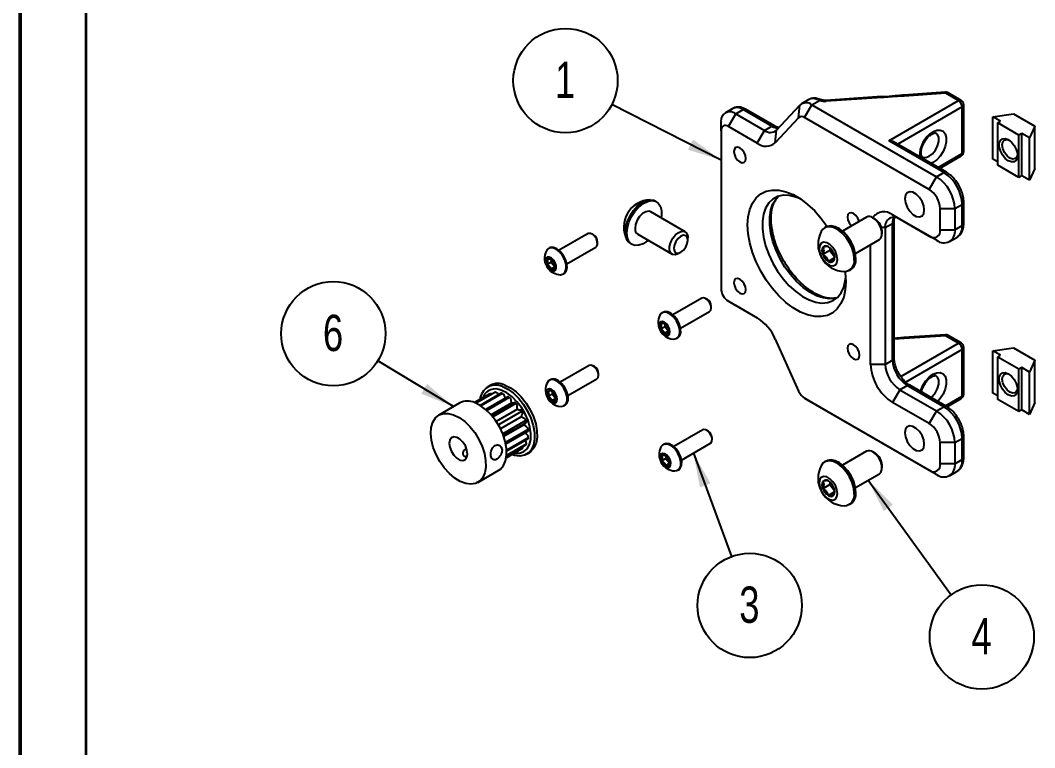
# Model space of a CAD drawing. Header units: millimetres. Extents: x 0 to 279, y 0 to 216.
# Drawn here: x 0 to 97.8, y 108 to 178.1 of the extents above; entities that cross this region are included whole.
import ezdxf

# ---------------------------------------------------------------- set-up
doc = ezdxf.new("R2010")
doc.units = ezdxf.units.MM
doc.layers.add('PAGE_BORDER', color=7, linetype='Continuous')
doc.layers.add('TITLE_BLOCK_BORDER', color=7, linetype='Continuous')
doc.styles.add('SLDTEXTSTYLE0', font='TXT', dxfattribs={"width": 0.75})
doc.dimstyles.new('SLDDIMSTYLE0', dxfattribs={"dimtxt": 0.18, "dimasz": 3.302, "dimexe": 0, "dimexo": 0.0625, "dimgap": 0, "dimtad": 0, "dimtih": 1, "dimtoh": 1, "dimdec": 0, "dimrnd": 1e-09, "dimzin": 0, "dimdsep": 46, "dimtxsty": 'Standard', "dimsah": 1, "dimcen": 0.09, "dimadec": 0, "dimazin": 0, "dimtfac": 3.302, "dimtdec": 0, "dimtofl": 0, "dimtmove": 0, "dimatfit": 3, "dimfxl": 1, "dimfrac": 2, "dimtolj": 1, "dimtzin": 0, "dimarcsym": 0})

# ---------------------------------------------------------------- blocks, each defined once
blk = doc.blocks.new('SW_NOTE_128')
at = {"layer": 'TITLE_BLOCK_BORDER', "color": 0}
blk.add_circle((2.953, -4.073), 5.031, dxfattribs=at)
at = {"layer": 'TITLE_BLOCK_BORDER', "color": 0, "insert": (2.918, -2.249), "char_height": 3.5, "attachment_point": 2, "style": 'SLDTEXTSTYLE0'}
blk.add_mtext('4', dxfattribs=at)
blk = doc.blocks.new('SW_NOTE_129')
at = {"layer": 'TITLE_BLOCK_BORDER', "color": 0}
blk.add_circle((1.747, -4.718), 5.031, dxfattribs=at)
at = {"layer": 'TITLE_BLOCK_BORDER', "color": 0, "insert": (1.711, -2.894), "char_height": 3.5, "attachment_point": 2, "style": 'SLDTEXTSTYLE0'}
blk.add_mtext('3', dxfattribs=at)
blk = doc.blocks.new('SW_NOTE_130')
at = {"layer": 'TITLE_BLOCK_BORDER', "color": 0}
blk.add_circle((-4.299, 2.613), 5.031, dxfattribs=at)
at = {"layer": 'TITLE_BLOCK_BORDER', "color": 0, "insert": (-4.334, 4.436), "char_height": 3.5, "attachment_point": 2, "style": 'SLDTEXTSTYLE0'}
blk.add_mtext('6', dxfattribs=at)
blk = doc.blocks.new('SW_NOTE_131')
at = {"layer": 'TITLE_BLOCK_BORDER', "color": 0}
blk.add_circle((-4.478, 2.292), 5.031, dxfattribs=at)
at = {"layer": 'TITLE_BLOCK_BORDER', "color": 0, "insert": (-4.513, 4.116), "char_height": 3.5, "attachment_point": 2, "style": 'SLDTEXTSTYLE0'}
blk.add_mtext('1', dxfattribs=at)

msp = doc.modelspace()

# ---------------------------------------------------------------- linework, layer by layer
at = {"color": 7, "linetype": 'Continuous', "lineweight": 50}
msp.add_line((0, 0), (0, 215.9), dxfattribs=at)
at = {"color": 7, "linetype": 'Continuous', "lineweight": 25}
for p, q in [((76.067, 170.456), (75.36, 170.047)), ((76.359, 169.948), (77.088, 170.369)), ((83.102, 170.749), (77.685, 170.381)), ((83.136, 170.658), (77.719, 170.29)), ((83.784, 166.479), (90.502, 170.357)), ((89.225, 171.165), (85.224, 170.893)), ((89.259, 171.074), (85.258, 170.802)), ((90.502, 170.357), (89.259, 171.074)), ((90.752, 170.381), (89.509, 171.099)), ((68.713, 169.597), (68.006, 169.189)), ((69.006, 169.09), (69.713, 169.498)), ((72.5, 167.89), (69.713, 169.498)), ((72.75, 167.914), (69.963, 169.523)), ((72.951, 167.509), (75.201, 169.921)), ((75.073, 168.71), (75.201, 169.921)), ((75.652, 168.724), (76.359, 169.948)), ((76.359, 169.948), (88.38, 163.009)), ((90.855, 165.253), (90.855, 169.744)), ((91.002, 165.457), (91.002, 169.948)), ((68.298, 167.866), (69.006, 169.09)), ((69.006, 169.09), (71.793, 167.481)), ((75.073, 168.71), (72.823, 166.298)), ((87.673, 161.784), (75.652, 168.724)), ((93.815, 168.799), (95.795, 169.085)), ((94.558, 168.371), (93.815, 168.799)), ((93.815, 164.717), (93.815, 168.799)), ((94.275, 168.208), (94.558, 168.371)), ((95.795, 169.085), (97.846, 167.901)), ((67.591, 167.457), (67.591, 168.274)), ((67.591, 167.457), (67.591, 152.229)), ((71.085, 166.257), (68.298, 167.866)), ((71.085, 166.257), (71.793, 167.481)), ((71.793, 167.481), (72.5, 167.89)), ((72.823, 166.298), (72.951, 167.509)), ((96.325, 167.024), (94.275, 168.208)), ((94.275, 164.125), (94.275, 168.208)), ((97.846, 167.901), (97.351, 166.758)), ((97.846, 163.819), (97.846, 167.901)), ((89.087, 163.417), (83.784, 166.479)), ((89.337, 163.442), (84.284, 166.359)), ((96.608, 167.187), (96.325, 167.024)), ((96.325, 162.941), (96.325, 167.024)), ((97.351, 166.758), (96.608, 167.187)), ((96.608, 163.104), (96.608, 167.187)), ((97.351, 162.676), (97.351, 166.758)), ((88.674, 163.825), (90.752, 165.024)), ((94.275, 164.451), (93.815, 164.717)), ((88.38, 163.009), (89.087, 163.417)), ((96.325, 162.941), (94.275, 164.125)), ((97.846, 163.819), (97.351, 162.676)), ((87.673, 161.784), (88.38, 163.009)), ((96.608, 163.104), (96.325, 162.941)), ((97.351, 162.676), (96.608, 163.104)), ((61.369, 160.604), (61.223, 160.688)), ((91.002, 158.518), (91.002, 160.559)), ((64.13, 157.711), (60.806, 159.629)), ((88.734, 159.947), (90.148, 159.947)), ((88.734, 157.906), (88.734, 159.947)), ((90.148, 159.947), (90.855, 160.355)), ((90.148, 159.947), (90.148, 157.906)), ((90.855, 158.314), (90.855, 160.355)), ((81.611, 159.115), (79.298, 157.78)), ((82.448, 158.931), (82.236, 159.053)), ((83.431, 158.109), (84.138, 158.517)), ((84.138, 159.334), (87.673, 157.293)), ((84.845, 158.926), (84.138, 159.334)), ((84.138, 145.33), (84.138, 158.517)), ((84.284, 145.534), (84.284, 158.721)), ((88.38, 156.885), (84.845, 158.926)), ((54.772, 157.534), (51.975, 155.919)), ((77.725, 158.171), (77.58, 158.087)), ((83.12, 157.522), (83.12, 157.767)), ((83.431, 158.109), (83.431, 144.922)), ((88.734, 157.906), (90.148, 157.906)), ((90.148, 157.906), (90.855, 158.314)), ((55.28, 157.42), (55.147, 157.497)), ((55.677, 156.578), (55.677, 156.731)), ((58.848, 156.574), (58.994, 156.49)), ((59.556, 157.464), (62.88, 155.546)), ((64.389, 156.894), (64.389, 157.139)), ((80.548, 155.615), (82.861, 156.95)), ((88.38, 156.885), (87.673, 157.293)), ((89.63, 156.761), (90.337, 157.169)), ((51.032, 156.154), (50.944, 156.104)), ((52.725, 154.62), (55.522, 156.235)), ((63.505, 155.608), (63.717, 155.73)), ((78.091, 155.898), (77.41, 155.505)), ((78.091, 156.152), (78.091, 155.898)), ((78.091, 155.898), (78.542, 155.337)), ((82.016, 144.922), (82.016, 156.462)), ((51.217, 154.783), (50.809, 154.547)), ((51.216, 155.019), (51.217, 154.783)), ((51.217, 154.783), (51.569, 154.35)), ((78.537, 155.19), (77.94, 154.846)), ((51.573, 154.346), (51.164, 154.11)), ((52.369, 153.635), (52.457, 153.686)), ((79.954, 153.973), (80.1, 154.057)), ((65.732, 151.318), (62.935, 149.703)), ((66.24, 151.204), (66.107, 151.28)), ((68.298, 151.004), (71.085, 149.395)), ((68.298, 151.004), (69.006, 150.596)), ((61.992, 149.938), (61.904, 149.887)), ((63.685, 148.404), (66.482, 150.019)), ((66.637, 150.362), (66.637, 150.515)), ((71.108, 149.382), (69.006, 150.596)), ((62.175, 148.802), (62.177, 148.566)), ((62.177, 148.566), (61.769, 148.331)), ((62.532, 148.129), (62.124, 147.893)), ((62.177, 148.566), (62.529, 148.134)), ((89.225, 147.771), (85.224, 147.499)), ((63.329, 147.419), (63.416, 147.469)), ((72.823, 147.347), (75.073, 142.338)), ((89.259, 147.68), (85.258, 147.408)), ((90.502, 146.963), (89.259, 147.68)), ((90.752, 146.987), (89.509, 147.705)), ((90.855, 141.859), (90.855, 146.35)), ((91.002, 142.063), (91.002, 146.554)), ((93.815, 146.222), (95.795, 146.508)), ((94.558, 145.794), (93.815, 146.222)), ((93.815, 142.139), (93.815, 146.222)), ((94.275, 145.63), (94.558, 145.794)), ((95.795, 146.508), (97.846, 145.324)), ((54.868, 144.823), (52.071, 143.208)), ((83.431, 144.922), (82.016, 144.922)), ((83.431, 144.922), (84.138, 145.33)), ((96.325, 144.446), (94.275, 145.63)), ((94.275, 141.548), (94.275, 145.63)), ((97.846, 145.324), (97.351, 144.181)), ((97.846, 141.241), (97.846, 145.324)), ((55.375, 144.709), (55.243, 144.786)), ((55.773, 143.867), (55.773, 144.02)), ((96.608, 144.61), (96.325, 144.446)), ((96.325, 140.364), (96.325, 144.446)), ((97.351, 144.181), (96.608, 144.61)), ((96.608, 140.527), (96.608, 144.61)), ((97.351, 140.098), (97.351, 144.181)), ((45.33, 142.892), (45.082, 142.749)), ((51.127, 143.443), (51.04, 143.393)), ((52.821, 141.909), (55.618, 143.524)), ((84.845, 142.473), (85.552, 142.881)), ((89.087, 140.84), (85.552, 142.881)), ((89.337, 140.864), (85.802, 142.905)), ((45.296, 142.08), (43.82, 141.228)), ((45.769, 142.222), (43.953, 141.173)), ((46.372, 142.132), (44.35, 140.965)), ((51.313, 142.072), (50.905, 141.836)), ((51.311, 142.308), (51.313, 142.072)), ((51.313, 142.072), (51.665, 141.639)), ((84.845, 142.473), (84.138, 141.248)), ((84.845, 142.473), (88.38, 140.432)), ((94.275, 141.874), (93.815, 142.139)), ((42.395, 141.198), (40.38, 140.035)), ((47.02, 141.792), (44.895, 140.565)), ((47.629, 141.226), (45.475, 139.982)), ((51.668, 141.634), (51.26, 141.399)), ((52.465, 140.924), (52.552, 140.975)), ((75.652, 141.655), (87.673, 134.716)), ((76.359, 141.247), (75.652, 141.655)), ((88.38, 134.307), (76.359, 141.247)), ((87.673, 139.207), (84.138, 141.248)), ((89.377, 140.837), (90.752, 141.63)), ((96.325, 140.364), (94.275, 141.548)), ((97.846, 141.241), (97.351, 140.098)), ((88.38, 140.432), (87.673, 139.207)), ((88.38, 140.432), (89.087, 140.84)), ((96.608, 140.527), (96.325, 140.364)), ((97.351, 140.098), (96.608, 140.527)), ((46.606, 138.051), (48.755, 139.291)), ((46.834, 137.252), (48.964, 138.482)), ((65.828, 138.606), (63.03, 136.992)), ((66.335, 138.493), (66.203, 138.569)), ((91.002, 135.941), (91.002, 137.982)), ((46.906, 136.094), (48.746, 137.156)), ((46.919, 136.566), (48.952, 137.74)), ((62.087, 137.227), (62, 137.176)), ((62.288, 137.29), (62.087, 137.227)), ((63.78, 135.693), (66.578, 137.307)), ((66.733, 137.651), (66.733, 137.804)), ((88.734, 135.328), (88.734, 137.37)), ((90.148, 137.37), (88.734, 137.37)), ((90.148, 137.37), (90.855, 137.778)), ((90.148, 137.37), (90.148, 135.328)), ((90.855, 135.737), (90.855, 137.778)), ((48.406, 136.801), (46.883, 135.922)), ((48.832, 136.254), (49.079, 136.397)), ((62.271, 136.091), (62.273, 135.855)), ((81.611, 136.538), (79.298, 135.202)), ((82.448, 136.353), (82.236, 136.476)), ((62.273, 135.855), (61.864, 135.619)), ((62.628, 135.418), (62.22, 135.182)), ((62.273, 135.855), (62.624, 135.422)), ((77.725, 135.594), (77.58, 135.509)), ((83.12, 134.945), (83.12, 135.19)), ((90.148, 135.328), (88.734, 135.328)), ((90.148, 135.328), (90.855, 135.737)), ((44.13, 133.539), (46.145, 134.703)), ((63.425, 134.708), (63.512, 134.758)), ((80.548, 133.037), (82.861, 134.373)), ((88.38, 134.307), (87.673, 134.716)), ((89.63, 134.184), (90.337, 134.592)), ((78.091, 133.321), (77.41, 132.928)), ((78.091, 133.574), (78.091, 133.321)), ((78.091, 133.321), (78.542, 132.759)), ((78.537, 132.613), (77.94, 132.268)), ((79.954, 131.396), (80.1, 131.48))]:
    msp.add_line(p, q, dxfattribs=at)
at = {"color": 8, "linetype": 'Continuous', "lineweight": 25}
for p, q in [((90.855, 169.744), (84.638, 166.155)), ((88.527, 163.909), (90.855, 165.253)), ((83.431, 158.109), (83.064, 158.109)), ((85.258, 147.408), (84.284, 147.351)), ((84.931, 143.747), (90.502, 146.963)), ((90.855, 146.35), (85.409, 143.206)), ((45.838, 142.237), (43.978, 141.163)), ((46.479, 142.12), (44.412, 140.926)), ((47.157, 141.74), (44.985, 140.486)), ((47.413, 141.213), (45.41, 140.057)), ((47.805, 141.136), (45.583, 139.853)), ((89.235, 140.924), (90.855, 141.859)), ((47.947, 140.602), (45.902, 139.421)), ((48.359, 140.366), (46.121, 139.074)), ((48.373, 139.877), (46.327, 138.695)), ((48.766, 139.505), (46.541, 138.22)), ((48.651, 139.109), (46.642, 137.949)), ((48.985, 138.638), (46.806, 137.38)), ((48.796, 137.216), (46.909, 136.127)), ((48.996, 137.849), (46.915, 136.648))]:
    msp.add_line(p, q, dxfattribs=at)
at = {"color": 8, "linetype": 'Continuous', "lineweight": 25, "flags": 128}
for points in [[(77.719, 170.29), (77.708, 170.338), (77.697, 170.369), (77.687, 170.381), (77.685, 170.381)], [(85.258, 170.802), (85.247, 170.85), (85.236, 170.881), (85.226, 170.893), (85.224, 170.893)], [(89.259, 171.074), (89.247, 171.122), (89.236, 171.153), (89.226, 171.164), (89.225, 171.165)], [(88.027, 167.356), (88.39, 167.506), (88.724, 167.522), (89.002, 167.405), (89.201, 167.163), (89.304, 166.815), (89.304, 166.391), (89.201, 165.924), (89.002, 165.453), (88.724, 165.015), (88.39, 164.646), (88.027, 164.376), (87.863, 164.293)], [(87.015, 164.92), (87.071, 164.894), (87.353, 164.868), (87.673, 164.988), (87.994, 165.238), (88.275, 165.589), (88.485, 165.997), (88.596, 166.415), (88.596, 166.79), (88.485, 167.079), (88.335, 167.218)], [(78.781, 151.342), (78.596, 151.293), (78.034, 151.242), (77.428, 151.327), (76.792, 151.544), (76.144, 151.888), (75.5, 152.35), (74.877, 152.918), (74.291, 153.577), (73.757, 154.311), (73.29, 155.1), (72.9, 155.924), (72.598, 156.761), (72.393, 157.59), (72.289, 158.389), (72.289, 159.138), (72.393, 159.818), (72.598, 160.41), (72.9, 160.899), (73.125, 161.139)], [(89.259, 147.68), (89.247, 147.728), (89.236, 147.759), (89.226, 147.771), (89.225, 147.771)], [(85.258, 147.408), (85.247, 147.457), (85.236, 147.487), (85.226, 147.499), (85.224, 147.499)], [(86.823, 142.316), (86.853, 142.413), (87.051, 142.885), (87.329, 143.323), (87.663, 143.692), (88.027, 143.962), (88.39, 144.112), (88.724, 144.128), (89.002, 144.011), (89.201, 143.769), (89.304, 143.421), (89.304, 142.997), (89.201, 142.531), (89.002, 142.059), (88.724, 141.621), (88.493, 141.352)], [(87.855, 141.72), (87.994, 141.844), (88.275, 142.195), (88.485, 142.604), (88.596, 143.021), (88.596, 143.397), (88.485, 143.685), (88.331, 143.826)]]:
    msp.add_lwpolyline(points, dxfattribs=at)
at = {"color": 7, "linetype": 'Continuous', "lineweight": 25, "flags": 128}
for points in [[(83.105, 170.748), (83.104, 170.749), (83.102, 170.749)], [(95.3, 164.554), (94.998, 164.79), (94.732, 165.12), (94.535, 165.506), (94.43, 165.9), (94.43, 166.254), (94.535, 166.527), (94.732, 166.684), (94.998, 166.708), (95.3, 166.595), (95.602, 166.359), (95.868, 166.028), (96.065, 165.643), (96.17, 165.249), (96.17, 164.895), (96.065, 164.622), (95.868, 164.464), (95.602, 164.441), (95.3, 164.554)], [(95.453, 164.819), (95.173, 165.045), (94.936, 165.364), (94.778, 165.73), (94.722, 166.085), (94.778, 166.375), (94.936, 166.558), (95.173, 166.604), (95.38, 166.544)], [(69.996, 164.783), (69.951, 165.067), (69.825, 165.358), (69.635, 165.614), (69.412, 165.794), (69.189, 165.871), (69, 165.834), (68.873, 165.689), (68.829, 165.457), (68.873, 165.173), (69, 164.882), (69.189, 164.627), (69.412, 164.446), (69.635, 164.369), (69.825, 164.406), (69.951, 164.551), (69.996, 164.783)], [(96.18, 165.159), (96.128, 164.95), (95.97, 164.768), (95.733, 164.722), (95.453, 164.819)], [(79.63, 152.893), (79.577, 152.108), (79.419, 151.402), (79.161, 150.79), (78.807, 150.287), (78.365, 149.902), (77.846, 149.646), (77.261, 149.523), (76.623, 149.536), (75.946, 149.686), (75.246, 149.968), (74.538, 150.377), (73.838, 150.903), (73.161, 151.535), (72.523, 152.258), (71.938, 153.056), (71.419, 153.912), (70.978, 154.806), (70.624, 155.719), (70.365, 156.629), (70.208, 157.517), (70.155, 158.363), (70.208, 159.148), (70.365, 159.854), (70.624, 160.466), (70.978, 160.97), (71.419, 161.354), (71.938, 161.611), (72.523, 161.734), (73.161, 161.72), (73.838, 161.57), (74.538, 161.288), (75.246, 160.879), (75.946, 160.353), (76.623, 159.722), (77.261, 158.999), (77.831, 158.222)], [(87.196, 159.814), (87.139, 160.217), (86.977, 160.636), (86.727, 161.022), (86.422, 161.327), (86.096, 161.514), (85.791, 161.562), (85.541, 161.465), (85.379, 161.233), (85.322, 160.896), (85.379, 160.493), (85.541, 160.074), (85.791, 159.689), (86.096, 159.383), (86.422, 159.196), (86.727, 159.148), (86.977, 159.245), (87.139, 159.477), (87.196, 159.814)], [(58.356, 157.662), (58.409, 158.174), (58.564, 158.716), (58.811, 159.252), (59.136, 159.749), (59.516, 160.176), (59.93, 160.506), (60.35, 160.718), (60.75, 160.799), (61.106, 160.743), (61.223, 160.688)], [(58.502, 157.577), (58.555, 158.09), (58.71, 158.632), (58.957, 159.168), (59.281, 159.665), (59.662, 160.092), (60.076, 160.421), (60.496, 160.633), (60.896, 160.714), (61.252, 160.659), (61.54, 160.471), (61.743, 160.162), (61.847, 159.752), (61.847, 159.266), (61.816, 159.046)], [(75.261, 160.87), (74.793, 161.062), (74.17, 161.213), (73.584, 161.231), (73.05, 161.113), (72.582, 160.864), (72.193, 160.491), (71.891, 160.001), (71.686, 159.409), (71.582, 158.73), (71.582, 157.981), (71.686, 157.182), (71.891, 156.353), (72.193, 155.515), (72.582, 154.692), (73.05, 153.903), (73.584, 153.169), (74.17, 152.51), (74.793, 151.942), (75.437, 151.48), (76.085, 151.136), (76.721, 150.919), (77.327, 150.834), (77.889, 150.884), (78.391, 151.068), (78.821, 151.38), (79.168, 151.813), (79.422, 152.356), (79.578, 152.993), (79.616, 153.326)], [(60.806, 159.629), (60.623, 159.686), (60.335, 159.641), (60.028, 159.463), (59.739, 159.176), (59.504, 158.812), (59.351, 158.416), (59.297, 158.037)], [(80.918, 158.715), (80.911, 158.74), (80.785, 159.031), (80.596, 159.286), (80.372, 159.467), (80.149, 159.544), (79.96, 159.507), (79.833, 159.362), (79.789, 159.13), (79.833, 158.846), (79.96, 158.555), (80.149, 158.299), (80.167, 158.281)], [(82.861, 156.95), (83.002, 157.08), (83.107, 157.353), (83.107, 157.707), (83.002, 158.101), (82.804, 158.487), (82.538, 158.817), (82.236, 159.053)], [(55.522, 156.235), (55.609, 156.317), (55.674, 156.506), (55.658, 156.753), (55.565, 157.02), (55.408, 157.267), (55.212, 157.455), (55.005, 157.556), (54.821, 157.556), (54.772, 157.534)], [(60.566, 156.881), (60.496, 156.824), (60.076, 156.55), (59.662, 156.403), (59.281, 156.39), (58.957, 156.513), (58.71, 156.763), (58.555, 157.126), (58.502, 157.577)], [(63.505, 155.608), (63.505, 155.608), (63.202, 155.495), (62.936, 155.518), (62.739, 155.676), (62.634, 155.949), (62.634, 156.303), (62.739, 156.697), (62.936, 157.082), (63.202, 157.413), (63.505, 157.649), (63.505, 157.649)], [(63.505, 157.649), (63.807, 157.762), (64.073, 157.738), (64.27, 157.58), (64.375, 157.308), (64.389, 157.139)], [(80.446, 155.06), (80.394, 155.573), (80.239, 156.115), (79.991, 156.651), (79.667, 157.148), (79.286, 157.575), (78.872, 157.905), (78.452, 158.117), (78.052, 158.197), (77.696, 158.142), (77.408, 157.954), (77.242, 157.723)], [(80.592, 155.145), (80.539, 155.657), (80.384, 156.199), (80.137, 156.735), (79.813, 157.232), (79.432, 157.659), (79.018, 157.989), (78.598, 158.201), (78.198, 158.282), (77.842, 158.226), (77.725, 158.171)], [(63.717, 157.282), (63.46, 157.074), (63.242, 156.78), (63.096, 156.444), (63.045, 156.118), (63.096, 155.851), (63.242, 155.683), (63.46, 155.641), (63.717, 155.73), (63.974, 155.938), (64.192, 156.232), (64.337, 156.567), (64.389, 156.894), (64.337, 157.161), (64.192, 157.329), (63.974, 157.371), (63.717, 157.282)], [(78.824, 155.043), (78.771, 155.422), (78.618, 155.818), (78.382, 156.182), (78.094, 156.469), (77.787, 156.647), (77.499, 156.692), (77.263, 156.6), (77.11, 156.381), (77.057, 156.063), (77.11, 155.683), (77.263, 155.288), (77.499, 154.924), (77.787, 154.636), (78.094, 154.459), (78.382, 154.414), (78.618, 154.506), (78.771, 154.724), (78.824, 155.043)], [(52.079, 153.569), (52.12, 153.569), (52.385, 153.645), (52.572, 153.854), (52.659, 154.173), (52.638, 154.567), (52.51, 154.995), (52.29, 155.408), (52.002, 155.764), (51.676, 156.022), (51.348, 156.155), (51.053, 156.15), (50.824, 156.005), (50.742, 155.886)], [(52.457, 153.686), (52.473, 153.696), (52.659, 153.904), (52.747, 154.223), (52.725, 154.618), (52.598, 155.045), (52.378, 155.459), (52.089, 155.814), (51.763, 156.072), (51.435, 156.206), (51.14, 156.2), (51.032, 156.154)], [(50.9, 154.201), (51.096, 154.013), (51.303, 153.911), (51.487, 153.912), (51.622, 154.015), (51.687, 154.205), (51.672, 154.452), (51.579, 154.719), (51.422, 154.966), (51.225, 155.154), (51.019, 155.255), (50.834, 155.254), (50.699, 155.151), (50.634, 154.962), (50.65, 154.715), (50.743, 154.447), (50.9, 154.201)], [(79.561, 153.863), (79.577, 153.739), (79.63, 152.893)], [(69.996, 152.127), (69.951, 152.41), (69.825, 152.702), (69.635, 152.957), (69.412, 153.137), (69.189, 153.215), (69, 153.178), (68.873, 153.033), (68.829, 152.8), (68.873, 152.517), (69, 152.225), (69.189, 151.97), (69.412, 151.79), (69.635, 151.712), (69.825, 151.749), (69.951, 151.895), (69.996, 152.127)], [(66.482, 150.019), (66.485, 150.02), (66.599, 150.155), (66.637, 150.367), (66.595, 150.626), (66.479, 150.89), (66.306, 151.121), (66.102, 151.283), (65.9, 151.351), (65.732, 151.318)], [(63.039, 147.353), (63.305, 147.406), (63.507, 147.594), (63.612, 147.897), (63.609, 148.282), (63.498, 148.707), (63.292, 149.126), (63.013, 149.494), (62.691, 149.77), (62.361, 149.926), (62.058, 149.944), (61.816, 149.822), (61.702, 149.669)], [(63.416, 147.469), (63.594, 147.645), (63.699, 147.948), (63.696, 148.332), (63.586, 148.757), (63.38, 149.176), (63.101, 149.544), (62.778, 149.821), (62.448, 149.977), (62.145, 149.994), (61.992, 149.938)], [(61.59, 148.668), (61.632, 148.409), (61.749, 148.145), (61.922, 147.914), (62.125, 147.752), (62.328, 147.683), (62.499, 147.719), (62.612, 147.854), (62.651, 148.066), (62.609, 148.324), (62.492, 148.589), (62.319, 148.82), (62.116, 148.982), (61.913, 149.05), (61.742, 149.014), (61.629, 148.88), (61.59, 148.668)], [(80.956, 145.8), (80.911, 146.083), (80.785, 146.375), (80.596, 146.63), (80.372, 146.81), (80.149, 146.888), (79.96, 146.851), (79.833, 146.705), (79.789, 146.473), (79.833, 146.19), (79.96, 145.898), (80.149, 145.643), (80.372, 145.463), (80.596, 145.385), (80.785, 145.422), (80.911, 145.568), (80.956, 145.8)], [(55.618, 143.524), (55.621, 143.526), (55.735, 143.66), (55.773, 143.873), (55.731, 144.131), (55.615, 144.396), (55.441, 144.627), (55.238, 144.788), (55.036, 144.857), (54.868, 144.823)], [(95.3, 141.976), (94.998, 142.212), (94.732, 142.543), (94.535, 142.929), (94.43, 143.322), (94.43, 143.677), (94.535, 143.949), (94.732, 144.107), (94.998, 144.131), (95.3, 144.018), (95.602, 143.782), (95.868, 143.451), (96.065, 143.065), (96.17, 142.672), (96.17, 142.317), (96.065, 142.045), (95.868, 141.887), (95.602, 141.863), (95.3, 141.976)], [(95.453, 142.241), (95.173, 142.467), (94.936, 142.787), (94.778, 143.152), (94.722, 143.507), (94.778, 143.798), (94.936, 143.98), (95.173, 144.026), (95.38, 143.967)], [(46.75, 142.924), (47.285, 142.659), (47.817, 142.271), (48.323, 141.775), (48.785, 141.192), (49.181, 140.545), (49.496, 139.862), (49.718, 139.17), (49.837, 138.497), (49.848, 137.871), (49.75, 137.318), (49.549, 136.86), (49.251, 136.516), (49.079, 136.397)], [(52.175, 140.858), (52.441, 140.912), (52.643, 141.1), (52.748, 141.402), (52.745, 141.787), (52.634, 142.212), (52.428, 142.631), (52.149, 142.999), (51.827, 143.276), (51.496, 143.432), (51.194, 143.449), (50.952, 143.327), (50.838, 143.174)], [(52.552, 140.975), (52.73, 141.15), (52.835, 141.453), (52.832, 141.838), (52.722, 142.262), (52.516, 142.682), (52.237, 143.05), (51.914, 143.326), (51.584, 143.482), (51.281, 143.5), (51.127, 143.443)], [(47.645, 136.362), (47.747, 136.347), (48.191, 136.362), (48.577, 136.511), (48.887, 136.789), (49.108, 137.182), (49.231, 137.674), (49.25, 138.244), (49.163, 138.865), (48.976, 139.512), (48.696, 140.155), (48.335, 140.768), (47.909, 141.322), (47.438, 141.794), (46.94, 142.163), (46.439, 142.414)], [(46.502, 142.781), (47.037, 142.516), (47.569, 142.128), (48.076, 141.632), (48.537, 141.049), (48.933, 140.402), (49.249, 139.719), (49.47, 139.027), (49.589, 138.354), (49.6, 137.728), (49.503, 137.175), (49.301, 136.717), (49.004, 136.373), (48.623, 136.158), (48.173, 136.079), (47.674, 136.14), (47.407, 136.224)], [(50.726, 142.173), (50.768, 141.915), (50.885, 141.65), (51.058, 141.419), (51.261, 141.257), (51.464, 141.189), (51.635, 141.225), (51.748, 141.359), (51.787, 141.571), (51.745, 141.83), (51.628, 142.094), (51.455, 142.325), (51.252, 142.487), (51.049, 142.556), (50.878, 142.52), (50.765, 142.385), (50.726, 142.173)], [(96.18, 142.581), (96.128, 142.373), (95.97, 142.19), (95.733, 142.144), (95.453, 142.241)], [(46.145, 134.703), (46.317, 134.822), (46.614, 135.166), (46.816, 135.624), (46.913, 136.177), (46.902, 136.803), (46.783, 137.476), (46.562, 138.168), (46.246, 138.851), (45.85, 139.498), (45.389, 140.081), (44.882, 140.576), (44.35, 140.965), (43.815, 141.23)], [(41.8, 140.066), (42.335, 139.801), (42.867, 139.413), (43.374, 138.917), (43.835, 138.334), (44.231, 137.688), (44.547, 137.005), (44.768, 136.312), (44.887, 135.64), (44.898, 135.014), (44.801, 134.461), (44.599, 134.003), (44.302, 133.659), (43.92, 133.443), (43.471, 133.364), (42.972, 133.425), (42.443, 133.624), (41.907, 133.952), (41.385, 134.397), (40.898, 134.939), (40.468, 135.557), (40.11, 136.225), (39.84, 136.916), (39.669, 137.602), (39.604, 138.255), (39.647, 138.847), (39.797, 139.356), (40.048, 139.759), (40.389, 140.04), (40.807, 140.188), (41.283, 140.197), (41.8, 140.066)], [(87.196, 137.237), (87.139, 137.639), (86.977, 138.059), (86.727, 138.444), (86.422, 138.749), (86.096, 138.937), (85.791, 138.985), (85.541, 138.887), (85.379, 138.656), (85.322, 138.319), (85.379, 137.916), (85.541, 137.497), (85.791, 137.111), (86.096, 136.806), (86.422, 136.618), (86.727, 136.57), (86.977, 136.668), (87.139, 136.899), (87.196, 137.237)], [(66.578, 137.307), (66.626, 137.344), (66.716, 137.507), (66.728, 137.739), (66.659, 138.004), (66.522, 138.262), (66.335, 138.473), (66.129, 138.606), (65.933, 138.64), (65.828, 138.606)], [(42.407, 135.694), (42.695, 135.648), (42.931, 135.739), (43.085, 135.957), (43.139, 136.275), (43.086, 136.654), (42.933, 137.05), (42.698, 137.414), (42.41, 137.702), (42.103, 137.88), (41.814, 137.926), (41.579, 137.835), (41.425, 137.617), (41.371, 137.299), (41.424, 136.92), (41.577, 136.524), (41.811, 136.16), (42.1, 135.872), (42.407, 135.694)], [(62.201, 137.24), (61.946, 137.14), (61.797, 136.958)], [(63.134, 134.642), (63.359, 134.677), (63.575, 134.843), (63.697, 135.129), (63.713, 135.502), (63.62, 135.924), (63.428, 136.347), (63.159, 136.727), (62.842, 137.021), (62.51, 137.198), (62.201, 137.24), (62.201, 137.24)], [(63.512, 134.758), (63.663, 134.894), (63.785, 135.179), (63.8, 135.553), (63.707, 135.974), (63.516, 136.398), (63.247, 136.777), (62.929, 137.071), (62.598, 137.249), (62.288, 137.29)], [(61.947, 136.339), (61.793, 136.269), (61.703, 136.105), (61.691, 135.874), (61.759, 135.609), (61.897, 135.351), (62.083, 135.139), (62.29, 135.007), (62.485, 134.973), (62.64, 135.043), (62.73, 135.206), (62.741, 135.438), (62.673, 135.703), (62.535, 135.961), (62.349, 136.172), (62.142, 136.305), (61.947, 136.339)], [(82.861, 134.373), (83.002, 134.503), (83.107, 134.776), (83.107, 135.13), (83.002, 135.524), (82.804, 135.909), (82.538, 136.24), (82.236, 136.476)], [(80.446, 132.483), (80.394, 132.996), (80.239, 133.537), (79.991, 134.073), (79.667, 134.571), (79.286, 134.997), (78.872, 135.327), (78.452, 135.539), (78.052, 135.62), (77.696, 135.565), (77.408, 135.377), (77.242, 135.146)], [(80.592, 132.567), (80.539, 133.08), (80.384, 133.622), (80.137, 134.158), (79.813, 134.655), (79.432, 135.082), (79.018, 135.411), (78.598, 135.623), (78.198, 135.704), (77.842, 135.649), (77.725, 135.594)], [(78.824, 132.465), (78.771, 132.845), (78.618, 133.241), (78.382, 133.604), (78.094, 133.892), (77.787, 134.069), (77.499, 134.115), (77.263, 134.022), (77.11, 133.804), (77.057, 133.486), (77.11, 133.106), (77.263, 132.71), (77.499, 132.347), (77.787, 132.059), (78.094, 131.882), (78.382, 131.836), (78.618, 131.929), (78.771, 132.147), (78.824, 132.465)]]:
    msp.add_lwpolyline(points, dxfattribs=at)
at = {"color": 8, "linetype": 'Continuous', "lineweight": 25}
for centre, radius, start, end in [((76.464, 169.695), 0.858, 64.14012, 117.55522), ((77.222, 170.268), 0.167, 80.24699, 143.19331), ((82.957, 170.647), 0.18, 3.7153, 34.37167), ((89.405, 170.87), 0.251, 65.69288, 125.61758), ((90.648, 170.152), 0.251, 65.69288, 125.61758), ((69.127, 168.681), 1.006, 54.38242, 114.30712), ((69.859, 169.294), 0.251, 65.69288, 125.61758), ((90.751, 169.973), 0.251, 294.37466, 354.3052), ((72.646, 167.685), 0.252, 65.98701, 125.59191), ((73.179, 168.984), 1.288, 238.1613, 267.6556), ((89.439, 165.06), 2.695, 121.60729, 182.61665), ((90.751, 165.482), 0.251, 294.37466, 354.3052), ((90.61, 165.226), 0.246, 305.01333, 6.29885), ((89.234, 163.213), 0.252, 65.7069, 125.61636), ((90.751, 160.584), 0.251, 294.37597, 354.29019), ((85.411, 158.564), 1.275, 154.29191, 182.10457), ((84.033, 158.747), 0.252, 294.43392, 353.62823), ((90.751, 158.543), 0.251, 294.37466, 354.3052), ((89.63, 158.179), 1.232, 305.01333, 6.29885), ((89.405, 147.476), 0.251, 65.69288, 125.61758), ((90.648, 146.758), 0.251, 65.69288, 125.61758), ((90.751, 146.579), 0.251, 294.37466, 354.3052), ((84.034, 145.559), 0.251, 294.37466, 354.3052), ((85.698, 142.676), 0.251, 65.69288, 125.61758), ((90.751, 142.088), 0.251, 294.37466, 354.3052), ((90.617, 141.829), 0.24, 304.05635, 7.25583), ((89.234, 140.635), 0.252, 65.7069, 125.61636), ((90.751, 138.007), 0.251, 294.37597, 354.29019), ((89.63, 135.601), 1.232, 305.01333, 6.29885), ((90.751, 135.966), 0.251, 294.37466, 354.3052)]:
    msp.add_arc(centre, radius, start, end, dxfattribs=at)
at = {"color": 7, "linetype": 'Continuous', "lineweight": 25}
for centre, radius, start, end in [((76.988, 170.241), 0.271, 70.42682, 123.45258), ((77.599, 171.908), 1.622, 251.61244, 274.23717), ((89.259, 170.666), 0.5, 60.00269, 93.88535), ((90.088, 169.709), 0.768, 2.60548, 57.39452), ((90.502, 169.948), 0.5, 0, 60.00269), ((68.453, 168.413), 0.873, 50.79671, 189.21404), ((75.797, 169.232), 0.911, 51.87361, 130.85818), ((75.371, 168.365), 0.456, 51.87361, 130.85818), ((68.022, 167.527), 0.437, 50.79671, 189.21404), ((72.355, 168.198), 0.911, 231.87361, 310.85818), ((71.929, 167.332), 1.367, 231.87361, 310.85818), ((90.502, 165.457), 0.5, 299.99731, 0), ((87.017, 160.181), 3.842, 2.60548, 57.39452), ((86.31, 159.772), 3.842, 2.60548, 57.39452), ((86.431, 159.842), 2.305, 2.60548, 57.39452), ((60.856, 158.157), 2.643, 92.52467, 207.48071), ((83.309, 158.334), 1.299, 50.35014, 146.18176), ((81.874, 158.582), 0.595, 52.48526, 116.20428), ((81.662, 157.701), 1.46, 2.60548, 57.39452), ((84.293, 158.249), 0.873, 50.79671, 189.21404), ((59.491, 157.52), 1.144, 172.89125, 235.79657), ((59.887, 157.959), 0.595, 172.48139, 236.20643), ((79.587, 156.504), 2.643, 152.51929, 267.47533), ((88.087, 157.801), 0.655, 230.79671, 9.21404), ((89.07, 157.731), 1.092, 230.79671, 9.21404), ((54.832, 156.703), 0.846, 1.94162, 58.053), ((52.149, 155.154), 1.586, 152.51929, 219.09723), ((78.117, 155.859), 0.791, 153.43643, 206.56357), ((77.7, 155.965), 0.381, 50.75183, 139.4672), ((77.224, 155.141), 1.329, 20.22711, 57.36203), ((77.764, 155.247), 0.791, 333.43643, 26.56357), ((51.285, 154.787), 0.534, 154.09141, 206.77081), ((51, 154.86), 0.252, 51.24567, 140.50669), ((50.686, 154.311), 0.882, 20.47152, 57.72295), ((51.036, 154.379), 0.534, 334.09141, 26.77081), ((78.657, 155.965), 1.329, 200.22711, 237.36203), ((78.181, 155.141), 0.381, 230.75183, 319.4672), ((79.436, 154.888), 1.025, 271.96702, 9.71094), ((79.457, 155.003), 1.144, 304.20343, 7.10875), ((51.635, 154.856), 0.882, 200.47152, 237.72295), ((52.149, 155.154), 1.586, 219.09723, 267.47533), ((51.322, 154.306), 0.252, 231.24567, 320.50669), ((69.127, 152.299), 1.537, 182.60548, 237.39452), ((65.801, 150.491), 0.837, 1.62827, 58.36635), ((63.109, 148.937), 1.586, 152.51929, 180.43111), ((63.109, 148.937), 1.586, 180.43111, 267.47533), ((62.245, 148.571), 0.534, 154.09141, 206.77081), ((61.959, 148.644), 0.252, 51.24567, 140.50669), ((61.646, 148.095), 0.882, 20.47152, 57.72295), ((68.655, 145.571), 4.531, 23.07789, 57.55761), ((62.595, 148.639), 0.882, 200.47152, 237.72295), ((62.282, 148.09), 0.252, 231.24567, 320.50669), ((61.996, 148.163), 0.534, 334.09141, 26.77081), ((89.259, 147.272), 0.5, 60.00269, 93.88535), ((90.088, 146.315), 0.768, 2.60548, 57.39452), ((90.502, 146.554), 0.5, 0, 60.00269), ((86.622, 145.132), 4.61, 182.60548, 237.39452), ((86.501, 145.062), 3.074, 182.60548, 237.39452), ((87.208, 145.47), 3.074, 182.60548, 237.39452), ((54.936, 143.997), 0.837, 1.62827, 58.36635), ((45.855, 141.41), 1.516, 64.72117, 175.46289), ((46.071, 141.484), 1.591, 64.77417, 117.77523), ((52.245, 142.443), 1.586, 152.51929, 180.43111), ((45.844, 141.21), 1.342, 63.71213, 160.06803), ((52.245, 142.443), 1.586, 180.43111, 267.47533), ((51.381, 142.076), 0.534, 154.09141, 206.77081), ((51.095, 142.149), 0.252, 51.24567, 140.50669), ((50.782, 141.6), 0.882, 20.47152, 57.72295), ((51.132, 141.668), 0.534, 334.09141, 26.77081), ((76.463, 142.93), 1.51, 203.07789, 237.55761), ((90.502, 142.063), 0.5, 299.99731, 0), ((43.137, 139.79), 1.591, 64.77417, 117.77523), ((51.731, 142.144), 0.882, 200.47152, 237.72295), ((51.418, 141.595), 0.252, 231.24567, 320.50669), ((86.31, 137.195), 3.842, 2.60548, 57.39452), ((87.017, 137.603), 3.842, 2.60548, 57.39452), ((86.431, 137.265), 2.305, 2.60548, 57.39452), ((65.89, 137.776), 0.843, 1.86391, 58.13072), ((63.204, 136.226), 1.586, 152.51929, 267.47533), ((62.341, 135.86), 0.534, 154.09141, 206.77081), ((62.055, 135.933), 0.252, 51.24567, 140.50669), ((61.742, 135.383), 0.882, 20.47152, 57.72295), ((81.874, 136.004), 0.595, 52.48526, 116.20428), ((81.662, 135.124), 1.46, 2.60548, 57.39452), ((62.691, 135.928), 0.882, 200.47152, 237.72295), ((62.377, 135.378), 0.252, 231.24567, 320.50669), ((62.092, 135.452), 0.534, 334.09141, 26.77081), ((79.587, 133.926), 2.643, 152.51929, 267.47533), ((88.087, 135.223), 0.655, 230.79671, 9.21404), ((89.07, 135.153), 1.092, 230.79671, 9.21404), ((78.117, 133.282), 0.791, 153.43643, 206.56357), ((77.7, 133.388), 0.381, 50.75183, 139.4672), ((77.224, 132.563), 1.329, 20.22711, 57.36203), ((78.657, 133.388), 1.329, 200.22711, 237.36203), ((78.181, 132.563), 0.381, 230.75183, 319.4672), ((77.764, 132.669), 0.791, 333.43643, 26.56357), ((79.436, 132.31), 1.025, 271.96702, 9.71094), ((79.457, 132.426), 1.144, 304.20343, 7.10875)]:
    msp.add_arc(centre, radius, start, end, dxfattribs=at)
msp.add_ellipse((83.784, 166.07), major_axis=(0.707, 0), ratio=0.577382, start_param=0.785479, end_param=1.570796, dxfattribs=at)
for points, knots in [([(77.076, 170.497), (76.996, 170.524), (76.798, 170.591), (76.479, 170.601), (76.203, 170.546), (76.084, 170.456), (76.057, 170.435)], [0, 0, 0, 0, 0.2309811, 0.5745267, 0.9024806, 1, 1, 1, 1]), ([(77.288, 170.42), (77.266, 170.428), (77.181, 170.457), (77.111, 170.484), (77.058, 170.504)], [0, 0, 0, 0, 0.246692, 1, 1, 1, 1]), ([(77.685, 170.381), (77.641, 170.379), (77.529, 170.375), (77.374, 170.395), (77.285, 170.423), (77.251, 170.433)], [0, 0, 0, 0, 0.285549, 0.726935, 1, 1, 1, 1]), ([(85.225, 170.889), (85.04, 170.871), (84.47, 170.817), (83.767, 170.74), (83.241, 170.731), (83.106, 170.729)], [0, 0, 0, 0, 0.262994, 0.810905, 1, 1, 1, 1]), ([(85.258, 170.802), (85.081, 170.79), (84.904, 170.781), (84.55, 170.762), (84.372, 170.751), (84.019, 170.727), (83.842, 170.714), (83.489, 170.685), (83.313, 170.67), (83.136, 170.658)], [0, 0, 0, 0, 0.25, 0.25, 0.5, 0.5, 0.75, 0.75, 1, 1, 1, 1]), ([(69.963, 169.523), (69.888, 169.563), (69.692, 169.665), (69.368, 169.744), (69.011, 169.736), (68.809, 169.639), (68.715, 169.593)], [0, 0, 0, 0, 0.184397, 0.4806036, 0.7565014, 1, 1, 1, 1]), ([(73.18, 167.755), (73.166, 167.755), (73.077, 167.759), (72.916, 167.822), (72.778, 167.899), (72.75, 167.914)], [0, 0, 0, 0, 0.137848, 0.82177, 1, 1, 1, 1]), ([(87.013, 164.923), (87.012, 164.923), (86.986, 164.93), (86.961, 164.961), (86.892, 165.118), (86.873, 165.384), (86.926, 165.726), (87.056, 166.101), (87.257, 166.472), (87.509, 166.799), (87.744, 167.015), (87.877, 167.098), (87.923, 167.127)], [0, 0, 0, 0, 0.010364, 0.13624, 0.243048, 0.356983, 0.470335, 0.585908, 0.703504, 0.821599, 0.938064, 1, 1, 1, 1]), ([(87.923, 167.127), (87.964, 167.149), (88.084, 167.212), (88.241, 167.243), (88.309, 167.234), (88.329, 167.218), (88.335, 167.213)], [0, 0, 0, 0, 0.178124, 0.515779, 0.861459, 1, 1, 1, 1]), ([(91.002, 160.559), (90.998, 160.651), (90.99, 160.912), (90.896, 161.362), (90.698, 161.891), (90.419, 162.395), (90.073, 162.847), (89.706, 163.205), (89.45, 163.369), (89.337, 163.442)], [0, 0, 0, 0, 0.086287, 0.244383, 0.401887, 0.558969, 0.716485, 0.875312, 1, 1, 1, 1]), ([(78.651, 151.325), (78.641, 151.322), (78.502, 151.276), (78.168, 151.277), (77.653, 151.342), (77.083, 151.535), (76.497, 151.833), (75.905, 152.235), (75.321, 152.733), (74.758, 153.317), (74.231, 153.975), (73.752, 154.691), (73.333, 155.448), (72.985, 156.23), (72.714, 157.016), (72.527, 157.788), (72.427, 158.526), (72.413, 159.213), (72.484, 159.83), (72.632, 160.369), (72.856, 160.804), (73.029, 161.058), (73.14, 161.141), (73.141, 161.141)], [0, 0, 0, 0, 0.004025, 0.055162, 0.1095, 0.162352, 0.214633, 0.266819, 0.319071, 0.371465, 0.423994, 0.476619, 0.529288, 0.581942, 0.634512, 0.68694, 0.739177, 0.791192, 0.843009, 0.894762, 0.946721, 0.999582, 1, 1, 1, 1]), ([(84.284, 158.721), (84.286, 158.784), (84.289, 158.932), (84.321, 159.038), (84.339, 159.099)], [0, 0, 0, 0, 0.423852, 1, 1, 1, 1]), ([(90.326, 157.176), (90.413, 157.229), (90.61, 157.349), (90.82, 157.655), (90.973, 158.046), (90.992, 158.354), (91.002, 158.518)], [0, 0, 0, 0, 0.199309, 0.451262, 0.707877, 1, 1, 1, 1]), ([(77.94, 156.26), (77.901, 156.274), (77.833, 156.298), (77.617, 156.266), (77.474, 156.229), (77.41, 156.213)], [0, 0, 0, 0, 0.439117, 0.751367, 1, 1, 1, 1]), ([(77.41, 156.213), (77.426, 156.182), (77.472, 156.095), (77.507, 155.907), (77.469, 155.684), (77.424, 155.548), (77.41, 155.505)], [0, 0, 0, 0, 0.180942, 0.506293, 0.843975, 1, 1, 1, 1]), ([(51.157, 155.057), (51.131, 155.066), (51.086, 155.081), (50.943, 155.057), (50.848, 155.032), (50.806, 155.021)], [0, 0, 0, 0, 0.439105, 0.751358, 1, 1, 1, 1]), ([(50.806, 155.021), (50.83, 154.967), (50.873, 154.875), (50.855, 154.695), (50.823, 154.593), (50.809, 154.547)], [0, 0, 0, 0, 0.439105, 0.751358, 1, 1, 1, 1]), ([(77.41, 155.505), (77.522, 155.432), (77.714, 155.306), (77.876, 155.055), (77.921, 154.91), (77.94, 154.846)], [0, 0, 0, 0, 0.439117, 0.751367, 1, 1, 1, 1]), ([(77.94, 154.846), (78.053, 154.873), (78.245, 154.921), (78.406, 154.922), (78.451, 154.902), (78.471, 154.893)], [0, 0, 0, 0, 0.439117, 0.751367, 1, 1, 1, 1]), ([(78.471, 154.893), (78.484, 154.936), (78.527, 155.07), (78.565, 155.217), (78.552, 155.292), (78.552, 155.294)], [0, 0, 0, 0, 0.312074, 0.987488, 1, 1, 1, 1]), ([(50.809, 154.547), (50.836, 154.531), (50.921, 154.48), (51.047, 154.37), (51.129, 154.228), (51.155, 154.141), (51.164, 154.11)], [0, 0, 0, 0, 0.156025, 0.493707, 0.819058, 1, 1, 1, 1]), ([(51.164, 154.11), (51.239, 154.129), (51.367, 154.162), (51.473, 154.164), (51.503, 154.152), (51.516, 154.146)], [0, 0, 0, 0, 0.439105, 0.751358, 1, 1, 1, 1]), ([(51.516, 154.146), (51.545, 154.231), (51.577, 154.325), (51.567, 154.4), (51.566, 154.409)], [0, 0, 0, 0, 0.892314, 1, 1, 1, 1]), ([(62.117, 148.84), (62.091, 148.849), (62.046, 148.864), (61.902, 148.841), (61.807, 148.815), (61.765, 148.804)], [0, 0, 0, 0, 0.439105, 0.751358, 1, 1, 1, 1]), ([(61.765, 148.804), (61.775, 148.786), (61.805, 148.73), (61.831, 148.61), (61.809, 148.457), (61.779, 148.364), (61.769, 148.331)], [0, 0, 0, 0, 0.156025, 0.493707, 0.819058, 1, 1, 1, 1]), ([(61.769, 148.331), (61.844, 148.282), (61.972, 148.199), (62.08, 148.032), (62.111, 147.936), (62.124, 147.893)], [0, 0, 0, 0, 0.4391052, 0.7513579, 1, 1, 1, 1]), ([(62.124, 147.893), (62.199, 147.912), (62.326, 147.945), (62.433, 147.948), (62.463, 147.935), (62.476, 147.93)], [0, 0, 0, 0, 0.439105, 0.751358, 1, 1, 1, 1]), ([(62.476, 147.93), (62.487, 147.963), (62.517, 148.054), (62.523, 148.14), (62.528, 148.194)], [0, 0, 0, 0, 0.367198, 1, 1, 1, 1]), ([(85.225, 147.495), (85.04, 147.476), (84.727, 147.444), (84.413, 147.419), (84.284, 147.409)], [0, 0, 0, 0, 0.5905096, 1, 1, 1, 1]), ([(85.802, 142.905), (85.746, 142.94), (85.581, 143.042), (85.296, 143.287), (84.976, 143.656), (84.696, 144.087), (84.477, 144.551), (84.334, 145.014), (84.287, 145.34), (84.285, 145.501), (84.284, 145.534)], [0, 0, 0, 0, 0.0751326, 0.2206102, 0.3679595, 0.5167656, 0.6660802, 0.8146124, 0.9611799, 1, 1, 1, 1]), ([(86.926, 142.256), (86.945, 142.342), (86.991, 142.548), (87.15, 142.896), (87.378, 143.249), (87.646, 143.542), (87.916, 143.743), (88.147, 143.839), (88.29, 143.846), (88.319, 143.831), (88.333, 143.824)], [0, 0, 0, 0, 0.095044, 0.227637, 0.361722, 0.495214, 0.625889, 0.752882, 0.879049, 1, 1, 1, 1]), ([(45.296, 142.08), (45.309, 142.087), (45.333, 142.101), (45.37, 142.107), (45.415, 142.097), (45.444, 142.066), (45.464, 142.045)], [0, 0, 0, 0, 0.298177, 0.516997, 0.686733, 1, 1, 1, 1]), ([(45.838, 142.237), (45.821, 142.236), (45.796, 142.235), (45.776, 142.224), (45.77, 142.22)], [0, 0, 0, 0, 0.679737, 1, 1, 1, 1]), ([(45.838, 142.237), (45.855, 142.236), (45.885, 142.236), (45.928, 142.225), (45.977, 142.195), (46.029, 142.118), (46.066, 142.038), (46.1, 141.994), (46.11, 141.981)], [0, 0, 0, 0, 0.178657, 0.309766, 0.411466, 0.62861, 0.891456, 1, 1, 1, 1]), ([(46.479, 142.12), (46.461, 142.126), (46.429, 142.136), (46.391, 142.142), (46.377, 142.133), (46.373, 142.13)], [0, 0, 0, 0, 0.485985, 0.837486, 1, 1, 1, 1]), ([(46.479, 142.12), (46.498, 142.112), (46.531, 142.099), (46.575, 142.071), (46.622, 142.025), (46.658, 141.94), (46.688, 141.839), (46.727, 141.747), (46.771, 141.688), (46.794, 141.673), (46.803, 141.667)], [0, 0, 0, 0, 0.13068, 0.226581, 0.30097, 0.459802, 0.652063, 0.84454, 0.940366, 1, 1, 1, 1]), ([(51.253, 142.346), (51.227, 142.354), (51.182, 142.369), (51.038, 142.346), (50.943, 142.321), (50.901, 142.309)], [0, 0, 0, 0, 0.439105, 0.751358, 1, 1, 1, 1]), ([(50.901, 142.309), (50.911, 142.292), (50.941, 142.235), (50.967, 142.115), (50.945, 141.962), (50.915, 141.869), (50.905, 141.836)], [0, 0, 0, 0, 0.156025, 0.493707, 0.819058, 1, 1, 1, 1]), ([(47.157, 141.74), (47.138, 141.754), (47.105, 141.777), (47.063, 141.796), (47.034, 141.802), (47.025, 141.792), (47.023, 141.789)], [0, 0, 0, 0, 0.3974861, 0.6849782, 0.9076784, 1, 1, 1, 1]), ([(47.157, 141.74), (47.176, 141.726), (47.209, 141.701), (47.25, 141.659), (47.289, 141.601), (47.307, 141.517), (47.312, 141.424), (47.331, 141.333), (47.37, 141.258), (47.398, 141.229), (47.413, 141.213)], [0, 0, 0, 0, 0.124552, 0.2159561, 0.2868569, 0.4382404, 0.6214857, 0.8049369, 0.8962694, 1, 1, 1, 1]), ([(47.566, 141.184), (47.546, 141.174), (47.515, 141.16), (47.458, 141.176), (47.429, 141.2), (47.413, 141.213)], [0, 0, 0, 0, 0.479416, 0.723726, 1, 1, 1, 1]), ([(47.805, 141.136), (47.788, 141.155), (47.758, 141.188), (47.715, 141.224), (47.669, 141.245), (47.646, 141.233), (47.63, 141.224)], [0, 0, 0, 0, 0.296837, 0.511531, 0.67784, 1, 1, 1, 1]), ([(47.805, 141.136), (47.822, 141.116), (47.851, 141.081), (47.886, 141.029), (47.914, 140.966), (47.911, 140.892), (47.892, 140.815), (47.888, 140.734), (47.911, 140.657), (47.934, 140.621), (47.947, 140.602)], [0, 0, 0, 0, 0.124552, 0.215956, 0.286857, 0.43824, 0.621486, 0.804937, 0.896269, 1, 1, 1, 1]), ([(50.905, 141.836), (50.98, 141.787), (51.108, 141.704), (51.216, 141.538), (51.247, 141.441), (51.26, 141.399)], [0, 0, 0, 0, 0.439105, 0.751358, 1, 1, 1, 1]), ([(51.26, 141.399), (51.335, 141.418), (51.462, 141.451), (51.569, 141.453), (51.599, 141.44), (51.612, 141.435)], [0, 0, 0, 0, 0.439105, 0.751358, 1, 1, 1, 1]), ([(51.612, 141.435), (51.623, 141.468), (51.653, 141.559), (51.659, 141.645), (51.664, 141.699)], [0, 0, 0, 0, 0.367198, 1, 1, 1, 1]), ([(48.359, 140.366), (48.345, 140.389), (48.321, 140.428), (48.284, 140.476), (48.236, 140.515), (48.176, 140.518), (48.112, 140.507), (48.045, 140.514), (47.986, 140.552), (47.961, 140.585), (47.947, 140.602)], [0, 0, 0, 0, 0.1250683, 0.2155273, 0.2855995, 0.4387159, 0.6223111, 0.8052891, 0.8966668, 1, 1, 1, 1]), ([(48.359, 140.366), (48.373, 140.342), (48.396, 140.301), (48.42, 140.245), (48.434, 140.182), (48.411, 140.124), (48.37, 140.071), (48.343, 140.008), (48.348, 139.936), (48.365, 139.897), (48.373, 139.877)], [0, 0, 0, 0, 0.124552, 0.215956, 0.286857, 0.43824, 0.621486, 0.804937, 0.896269, 1, 1, 1, 1]), ([(91.002, 137.982), (90.998, 138.074), (90.99, 138.335), (90.896, 138.785), (90.698, 139.313), (90.419, 139.818), (90.073, 140.27), (89.706, 140.627), (89.45, 140.792), (89.337, 140.864)], [0, 0, 0, 0, 0.086287, 0.2443834, 0.4018873, 0.5589691, 0.716485, 0.8753117, 1, 1, 1, 1]), ([(48.766, 139.505), (48.757, 139.529), (48.741, 139.571), (48.712, 139.626), (48.669, 139.679), (48.605, 139.707), (48.53, 139.728), (48.459, 139.763), (48.404, 139.82), (48.384, 139.857), (48.373, 139.877)], [0, 0, 0, 0, 0.125068, 0.215527, 0.2856, 0.438716, 0.622311, 0.805289, 0.896667, 1, 1, 1, 1]), ([(48.705, 139.265), (48.704, 139.264), (48.682, 139.252), (48.653, 139.227), (48.639, 139.168), (48.647, 139.129), (48.651, 139.109)], [0, 0, 0, 0, 0.04095, 0.505764, 0.737176, 1, 1, 1, 1]), ([(48.985, 138.638), (48.982, 138.661), (48.975, 138.702), (48.958, 138.758), (48.925, 138.819), (48.861, 138.871), (48.784, 138.92), (48.715, 138.98), (48.669, 139.05), (48.657, 139.089), (48.651, 139.109)], [0, 0, 0, 0, 0.125068, 0.215527, 0.2856, 0.438716, 0.622311, 0.805289, 0.896667, 1, 1, 1, 1]), ([(48.766, 139.505), (48.774, 139.48), (48.789, 139.437), (48.801, 139.381), (48.799, 139.325), (48.775, 139.303), (48.757, 139.293), (48.755, 139.292)], [0, 0, 0, 0, 0.272985, 0.473318, 0.628713, 0.960505, 1, 1, 1, 1]), ([(48.996, 137.849), (48.998, 137.869), (49.002, 137.905), (48.998, 137.957), (48.978, 138.02), (48.921, 138.09), (48.849, 138.164), (48.788, 138.243), (48.757, 138.319), (48.754, 138.355), (48.752, 138.374)], [0, 0, 0, 0, 0.125068, 0.215527, 0.2856, 0.438716, 0.622311, 0.805289, 0.896667, 1, 1, 1, 1]), ([(48.985, 138.638), (48.988, 138.614), (48.993, 138.573), (48.99, 138.525), (48.982, 138.492), (48.967, 138.488), (48.961, 138.487)], [0, 0, 0, 0, 0.375388, 0.650872, 0.86456, 1, 1, 1, 1]), ([(45.397, 136.111), (45.412, 136.041), (45.442, 135.903), (45.542, 135.766), (45.677, 135.7), (45.842, 135.714), (46.022, 135.805), (46.196, 135.961), (46.344, 136.165), (46.443, 136.4), (46.477, 136.641), (46.437, 136.86), (46.33, 137.033), (46.172, 137.141), (45.983, 137.17), (45.792, 137.112), (45.625, 136.975), (45.495, 136.776), (45.413, 136.537), (45.381, 136.303), (45.392, 136.168), (45.397, 136.111)], [0, 0, 0, 0, 0.052966, 0.105907, 0.15949, 0.213551, 0.266897, 0.319446, 0.372358, 0.42622, 0.480155, 0.533186, 0.585749, 0.638962, 0.692978, 0.746701, 0.799452, 0.852085, 0.905617, 0.959682, 1, 1, 1, 1]), ([(48.796, 137.216), (48.804, 137.231), (48.818, 137.258), (48.827, 137.302), (48.822, 137.361), (48.779, 137.442), (48.725, 137.517), (48.702, 137.572), (48.693, 137.591)], [0, 0, 0, 0, 0.1738766, 0.2996374, 0.3970556, 0.6099261, 0.8651699, 1, 1, 1, 1]), ([(48.796, 137.216), (48.788, 137.201), (48.774, 137.177), (48.753, 137.163), (48.745, 137.157)], [0, 0, 0, 0, 0.61924, 1, 1, 1, 1]), ([(48.996, 137.849), (48.992, 137.829), (48.987, 137.795), (48.973, 137.756), (48.958, 137.745), (48.952, 137.741)], [0, 0, 0, 0, 0.4565901, 0.7916647, 1, 1, 1, 1]), ([(43.074, 135.984), (43.032, 135.985), (42.927, 135.987), (42.806, 136.071), (42.72, 136.207), (42.696, 136.386), (42.747, 136.566), (42.867, 136.709), (42.981, 136.749), (43.037, 136.769)], [0, 0, 0, 0, 0.099599, 0.245953, 0.388883, 0.54677, 0.725061, 0.864726, 1, 1, 1, 1]), ([(48.406, 136.801), (48.419, 136.81), (48.441, 136.825), (48.464, 136.855), (48.474, 136.904), (48.459, 136.952), (48.447, 136.983), (48.447, 136.984)], [0, 0, 0, 0, 0.282483, 0.486796, 0.645063, 0.990895, 1, 1, 1, 1]), ([(62.213, 136.129), (62.205, 136.133), (62.18, 136.144), (62.105, 136.149), (61.978, 136.124), (61.892, 136.101), (61.861, 136.093)], [0, 0, 0, 0, 0.156025, 0.493707, 0.819058, 1, 1, 1, 1]), ([(61.861, 136.093), (61.886, 136.039), (61.928, 135.947), (61.911, 135.768), (61.879, 135.665), (61.864, 135.619)], [0, 0, 0, 0, 0.439105, 0.751358, 1, 1, 1, 1]), ([(61.864, 135.619), (61.94, 135.571), (62.068, 135.488), (62.176, 135.321), (62.206, 135.225), (62.22, 135.182)], [0, 0, 0, 0, 0.439105, 0.751358, 1, 1, 1, 1]), ([(62.22, 135.182), (62.251, 135.191), (62.337, 135.214), (62.464, 135.238), (62.539, 135.234), (62.564, 135.222), (62.572, 135.218)], [0, 0, 0, 0, 0.180942, 0.506293, 0.843975, 1, 1, 1, 1]), ([(62.572, 135.218), (62.6, 135.303), (62.632, 135.398), (62.622, 135.473), (62.621, 135.481)], [0, 0, 0, 0, 0.892314, 1, 1, 1, 1]), ([(90.326, 134.599), (90.413, 134.652), (90.61, 134.772), (90.82, 135.077), (90.973, 135.469), (90.992, 135.777), (91.002, 135.941)], [0, 0, 0, 0, 0.199309, 0.451262, 0.707877, 1, 1, 1, 1]), ([(77.94, 133.683), (77.901, 133.697), (77.833, 133.721), (77.617, 133.688), (77.474, 133.652), (77.41, 133.635)], [0, 0, 0, 0, 0.439117, 0.751367, 1, 1, 1, 1]), ([(77.41, 133.635), (77.426, 133.604), (77.472, 133.518), (77.507, 133.33), (77.469, 133.106), (77.424, 132.971), (77.41, 132.928)], [0, 0, 0, 0, 0.180942, 0.506293, 0.843975, 1, 1, 1, 1]), ([(77.41, 132.928), (77.522, 132.855), (77.714, 132.729), (77.876, 132.478), (77.921, 132.333), (77.94, 132.268)], [0, 0, 0, 0, 0.439117, 0.751367, 1, 1, 1, 1]), ([(77.94, 132.268), (78.053, 132.296), (78.245, 132.344), (78.406, 132.345), (78.451, 132.325), (78.471, 132.316)], [0, 0, 0, 0, 0.439117, 0.751367, 1, 1, 1, 1]), ([(78.471, 132.316), (78.484, 132.358), (78.527, 132.492), (78.565, 132.639), (78.552, 132.715), (78.552, 132.716)], [0, 0, 0, 0, 0.312074, 0.987488, 1, 1, 1, 1])]:
    msp.add_open_spline(points, degree=3, knots=knots, dxfattribs=at)
msp.add_open_spline([(77.088, 170.369), (76.997, 170.404), (76.914, 170.437), (76.838, 170.467)], degree=3, dxfattribs=at)
at = {"layer": 'PAGE_BORDER', "lineweight": 35}
msp.add_line((6.35, 6.35), (6.35, 209.55), dxfattribs=at)

# ---------------------------------------------------------------- block references
at = {"layer": 'TITLE_BLOCK_BORDER'}
for name, p in [('SW_NOTE_131', (57.065, 169.999)), ('SW_NOTE_130', (34.501, 145.269)), ('SW_NOTE_129', (68.613, 126.389)), ('SW_NOTE_128', (89.792, 122.707))]:
    msp.add_blockref(name, p, dxfattribs=at)

# ---------------------------------------------------------------- leaders
for points in [[(67.591, 164.611), (57.065, 169.999)], [(41.782, 140.844), (34.501, 145.269)], [(64.924, 136.353), (68.613, 126.389)], [(81.784, 133.751), (89.792, 122.707)]]:
    msp.add_leader(points, dimstyle='SLDDIMSTYLE0', dxfattribs=at)

doc.saveas('drawing.dxf')
